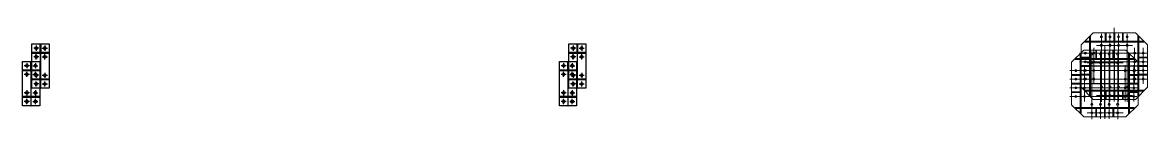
# Model space of a CAD drawing. Header units: feet. Extents: x -99009 to 3252343, y -11094690 to 9035152.
# Drawn here: x 3174311 to 3187408, y -2922087 to -2921029 of the extents above; entities that cross this region are included whole.
import ezdxf

# ---------------------------------------------------------------- set-up
doc = ezdxf.new("R2010")
doc.units = ezdxf.units.FT
doc.layers.add('PEB COL', color=5, linetype='Continuous')

# ---------------------------------------------------------------- blocks, each defined once
blk = doc.blocks.new('24')
h = blk.add_hatch(color=7)
h.dxf.hatch_style = 1
edge = h.paths.add_edge_path()
edge.add_ellipse((0, 0), major_axis=(15, 0), ratio=1, start_angle=0, end_angle=360)
at = {"color": 1}
for p, q in [((-30, 0), (30, 0)), ((0, 30), (0, -30))]:
    blk.add_line(p, q, dxfattribs=at)
at = {"color": 7}
blk.add_circle((0, 0), 15, dxfattribs=at)
blk = doc.blocks.new('zw$CD60')
at = {"color": 1}
for p, rotation in [((-50, 50), 270), ((50, -50), 90.00000000000001)]:
    blk.add_blockref('24', p, dxfattribs=dict(at, rotation=rotation))
at = {"color": 1, "xscale": -1}
for p, rotation in [((50, 50), 89.99999999999982), ((-50, -50), 270)]:
    blk.add_blockref('24', p, dxfattribs=dict(at, rotation=rotation))
blk = doc.blocks.new('FD824G4')
at = {"color": 3}
blk.add_lwpolyline([(943529, 463794), (944043, 463794), (944043, 463594), (943529, 463594)], close=True, dxfattribs=at)
at = {"color": 1}
blk.add_lwpolyline([(943629, 463794), (943629, 463594), (943636, 463594), (943636, 463691), (943936, 463691), (943936, 463594), (943943, 463594), (943943, 463794), (943936, 463794), (943936, 463696), (943636, 463696), (943636, 463794)], close=True, dxfattribs=at)
at = {"color": 4}
for points in [[(943629, 463696), (943629, 463691), (943529, 463691), (943529, 463696)], [(943943, 463696), (943943, 463691), (944043, 463691), (944043, 463696)]]:
    blk.add_lwpolyline(points, close=True, dxfattribs=at)
at = {"color": 1, "xscale": -1, "rotation": 270}
blk.add_blockref('zw$CD60', (943629, 463694), dxfattribs=at)
at = {"color": 1, "rotation": 90}
blk.add_blockref('zw$CD60', (943943, 463694), dxfattribs=at)
blk = doc.blocks.new('zw$D17B')
at = {"color": 1, "lineweight": 0}
for p, q in [((0, -410), (0, 444)), ((-150, -413), (-150, 372)), ((-50, -410), (-50, 372)), ((50, -410), (50, 372)), ((150, -413), (150, 372)), ((-406, 150), (378, 150)), ((-237, -207), (-237, 213)), ((-207, 240), (213, 240)), ((237, -207), (237, 213)), ((337, -207), (337, 213)), ((-406, 50), (378, 50)), ((-406, -50), (378, -50)), ((-406, -150), (378, -150)), ((-207, -340), (213, -340))]:
    blk.add_line(p, q, dxfattribs=at)
at = {"color": 7, "lineweight": 0}
for p, q in [((-387, 246), (-246, 387)), ((-246, 387), (246, 387)), ((-138, 290), (-138, 278)), ((138, 290), (-138, 290)), ((138, 278), (-138, 278)), ((-2, 2), (-2, 278)), ((2, 2), (2, 278)), ((138, 290), (138, 278)), ((246, 387), (387, 246)), ((-387, -246), (-387, 246)), ((-287, 138), (-275, 138)), ((-287, -138), (-287, 138)), ((-275, -138), (-275, 138)), ((275, -138), (275, 138)), ((287, 138), (275, 138)), ((287, -138), (287, 138)), ((387, -246), (387, 246)), ((-275, 2), (275, 2)), ((-275, -2), (275, -2)), ((-2, -2), (-2, -278)), ((2, -2), (2, -278)), ((-246, -387), (-387, -246)), ((-287, -138), (-275, -138)), ((246, -387), (387, -246)), ((287, -138), (275, -138)), ((-246, -387), (246, -387)), ((138, -278), (-138, -278)), ((-138, -290), (-138, -278)), ((138, -290), (-138, -290)), ((138, -290), (138, -278))]:
    blk.add_line(p, q, dxfattribs=at)
at = {"color": 5, "lineweight": 0}
blk.add_line((-246, -387), (-246, -387), dxfattribs=at)
at = {"color": 3, "lineweight": 0}
for points in [[(-344, 278), (-287, 278), (-287, 290), (-344, 290)], [(-275, 138), (-275, 346), (-287, 346), (-287, 138)], [(-138, 278), (-275, 278), (-275, 290), (-138, 290)], [(-105, 290), (-105, 387), (-95, 387), (-95, 290)], [(-5, 290), (-5, 387), (5, 387), (5, 290)], [(105, 290), (105, 387), (95, 387), (95, 290)], [(138, 278), (275, 278), (275, 290), (138, 290)], [(275, 138), (275, 346), (287, 346), (287, 138)], [(343, 278), (287, 278), (287, 290), (343, 290)], [(-287, 105), (-387, 105), (-387, 95), (-287, 95)], [(-287, 105), (-387, 105), (-387, 95), (-287, 95)], [(-287, 5), (-387, 5), (-387, -5), (-287, -5)], [(-287, 5), (-387, 5), (-387, -5), (-287, -5)], [(287, 105), (387, 105), (387, 95), (287, 95)], [(287, 5), (387, 5), (387, -5), (287, -5)], [(-287, -105), (-387, -105), (-387, -95), (-287, -95)], [(-287, -105), (-387, -105), (-387, -95), (-287, -95)], [(287, -105), (387, -105), (387, -95), (287, -95)], [(-275, -138), (-275, -346), (-287, -346), (-287, -138)], [(275, -138), (275, -346), (287, -346), (287, -138)], [(-344, -278), (-287, -278), (-287, -290), (-344, -290)], [(-138, -278), (-275, -278), (-275, -290), (-138, -290)], [(-105, -290), (-105, -387), (-95, -387), (-95, -290)], [(-5, -290), (-5, -387), (5, -387), (5, -290)], [(105, -290), (105, -387), (95, -387), (95, -290)], [(138, -278), (275, -278), (275, -290), (138, -290)], [(343, -278), (287, -278), (287, -290), (343, -290)]]:
    blk.add_lwpolyline(points, close=True, dxfattribs=at)
at = {"color": 2, "lineweight": 0}
for centre in [(-150, 340), (-50, 340), (50, 340), (150, 340), (-337, 150), (-237, 150), (-150, 240), (-50, 240), (50, 240), (150, 240), (237, 150), (337, 150), (-337, 50), (-237, 50), (237, 50), (337, 50), (-337, -50), (-237, -50), (237, -50), (337, -50), (-337, -150), (-237, -150), (-150, -240), (-50, -240), (50, -240), (150, -240), (237, -150), (337, -150), (-150, -340), (-50, -340), (50, -340), (150, -340)]:
    blk.add_circle(centre, 12, dxfattribs=at)
blk = doc.blocks.new('PEB COL')
at = {"color": 5, "lineweight": 0}
blk.add_blockref('zw$D17B', (200000, -15510), dxfattribs=at)
at = {"rotation": 270}
for p in [(-276194, 928276), (-269944, 928276)]:
    blk.add_blockref('FD824G4', p, dxfattribs=at)

msp = doc.modelspace()

# ---------------------------------------------------------------- block references
at = {"layer": 'PEB COL'}
for p in [(2987020.91166, -2905962.19711), (2986910.91166, -2906164.69711)]:
    msp.add_blockref('PEB COL', p, dxfattribs=at)

doc.saveas('drawing.dxf')
